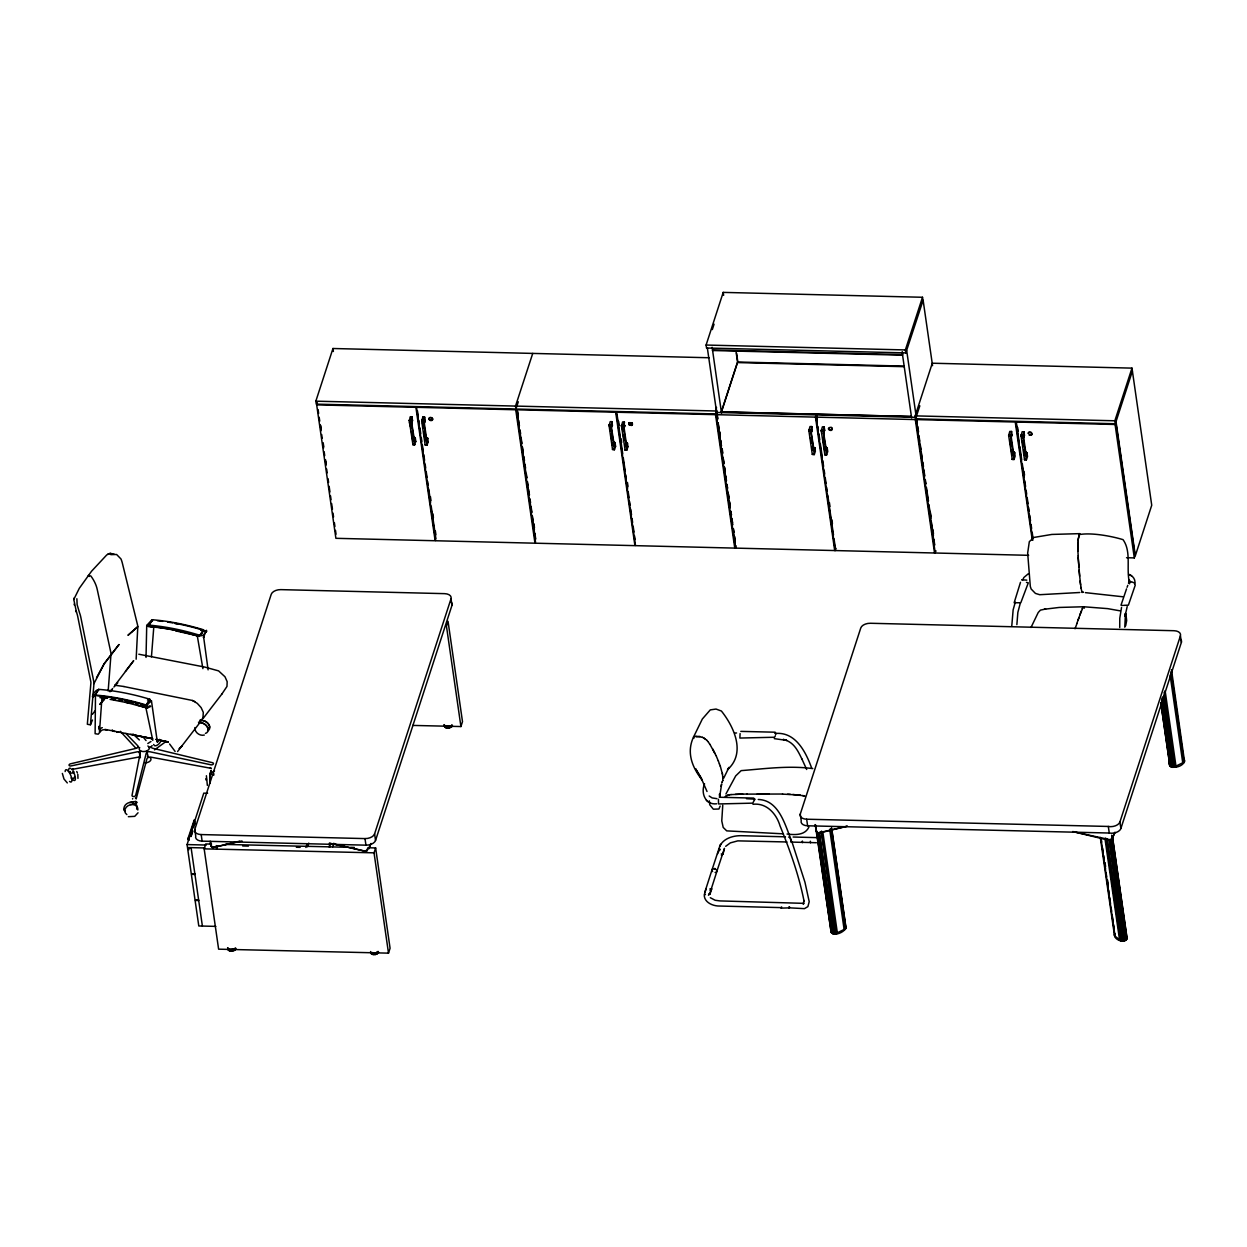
<?xml version="1.0" encoding="UTF-8"?>
<svg xmlns="http://www.w3.org/2000/svg" width="1247" height="1247" viewBox="0 0 1247 1247"><rect width="100%" height="100%" fill="white"/><g stroke="black" fill="none" stroke-linecap="round" stroke-linejoin="round"><path stroke-width="1.5" d="M195.031 823.675L195.14 822.771L193.503 827.774M412.928 444.696L409.312 420.816L410.45 416.716L412.243 416.763L412.087 420.847M413.521 438.009L415.313 438.056L415.797 441.438L414.659 444.852L411.12 420.847L412.243 416.763M425.897 438.32L427.705 438.367L428.189 441.734L427.113 445.039L425.133 444.945L421.704 421.112L422.842 417.028L424.635 417.075C425.18 418.275 425.804 424.572 422.858 423.372M613.29 442.919L615.067 442.841L615.582 446.332L614.506 449.637L612.511 449.466L609.097 425.71L610.235 421.626L612.028 421.673L611.856 425.757M625.09 449.902L621.489 426.022L622.612 421.938L624.42 421.969L624.108 426.069M625.682 443.231L627.475 443.262L627.974 446.644L626.836 450.058L623.282 426.053L624.42 421.969M813.075 447.829L814.868 447.876L815.367 451.243L814.291 454.547L812.296 454.376L808.867 430.62L810.004 426.536L811.813 426.568L812.296 430.059L811.22 430.62M824.875 454.812L821.259 430.916L822.397 426.833L824.189 426.879L824.688 430.371L823.597 430.932M825.467 448.125L827.229 448.063L827.743 451.539L826.605 454.968L823.051 430.963L824.189 426.879M1012.268 459.41L1008.652 435.515L1009.789 431.431L1011.582 431.478L1012.065 435.078L1010.725 435.406M1013.141 452.131L1014.575 452.536L1015.136 456.137L1013.998 459.566L1010.444 435.562L1011.582 431.478M1024.52 459.8L1021.044 435.827L1022.166 431.743L1023.974 431.789L1024.442 435.374L1023.117 435.717M106.821 730.15L104.997 729.791A3.071 1.793 -8.4 0 0 100.898 731.007L98.232 734.187L95.115 733.704L95.458 697.291M98.497 690.121C95.738 687.908 89.176 700.705 94.413 696.075M149.671 700.144L151.464 700.876L157.387 742.261L159.616 739.362M98.544 690.339L98.56 689.342A225.801 156.857 37.4 0 1 149.78 699.224L149.765 700.222M114.194 554.167L110.344 553.356L106.806 554.868L91.53 571.251L79.309 588.303L73.776 599.464L76.472 612.152A33.326 23.74 39.1 0 1 77.766 616.673L90.766 681.47A7.685 5.487 38.5 0 1 90.891 683.091L87.337 724.258L90.439 724.866L93.961 683.699A7.685 5.487 38.6 0 0 93.884 682.093L80.821 617.281A33.342 23.755 39.1 0 0 79.527 612.791L77.127 604.701L76.878 598.731M194.875 727.578C194.47 732.316 199.847 736.307 204.321 735.06M94.538 696.325L98.56 689.342M146.024 657.418L146.725 625.448L151.588 620.149M149.78 699.224L145.759 706.207A225.801 156.857 37.4 0 0 140.646 704.711M152.43 620.305L148.034 626.337L154.238 626.914A225.801 159.18 38.5 0 1 193.737 634.645L199.208 636.251L203.542 630.327A225.769 156.483 37.7 0 0 174.58 623.235M152.415 621.084L152.446 619.759A225.801 156.514 37.7 0 1 203.542 629.797L203.526 631.122M1011.785 625.9L1013.141 609.814L1015.307 602.161M152.446 619.759L147.972 626.415A225.801 156.514 37.7 0 1 199.084 636.438L203.542 629.797M424.635 417.075L423.497 421.159L426.988 445.132M612.028 421.673L610.89 425.757L614.381 449.731M811.813 426.568L810.675 430.667L814.291 454.547M1023.974 431.789L1022.836 435.873L1026.328 459.847M1016.866 624.669L1017.864 612.371L1020.124 603.844M136.141 659.211L137.794 626.711A7.685 5.159 36.6 0 0 137.606 625.168L122.377 563.239A33.342 22.493 36.1 0 0 120.959 558.937L116.579 554.479L110.78 554.65M1078.078 541.962L1078.063 551.361M199.224 635.456C206.114 638.23 209.278 621.068 203.51 637.622M206.394 775.728L207.361 785.423M1078.187 540.356L1078.032 550.145M99.479 732.083L101.911 698.211M206.519 630.888L206.332 631.886M202.918 718.21L203.308 712.38L201.126 707.61L197.291 703.386L192.49 700.487L123.999 686.567M108.162 691.025L110.999 654.239A7.685 5.331 37.6 0 0 110.874 652.664L97.219 589.395A33.139 22.992 37.6 0 0 90.844 575.989L88.272 575.475L89.316 576.488M151.448 656.795L153.817 626.68M153.895 626.898L152.493 627.085M719.831 795.742L721.623 784.114L721.047 786.327M1134.676 584.344C1136.033 579.917 1132.931 575.537 1128.613 574.353L1131.543 575.818M1078.156 539.296L1079.045 535.914M1078.016 540.341L1078.842 536.584M754.778 799.156L746.501 798.703M1129.579 583.845L1128.816 579.761L1130.561 582.131L1129.143 580.432M424.307 423.123L426.91 440.815L427.674 438.243M428.906 418.867C429.124 415.875 434.392 417.979 432.273 420.27C434.237 417.885 428.438 416.264 428.968 419.351M612.495 445.366L613.477 442.404M623.921 428.313L624.903 425.352M624.887 425.57L624.092 428.017M624.887 445.678L626.68 445.725L627.459 443.153M631.855 425.321L629.408 425.102L628.8 423.294M828.491 428.438L828.632 429.389L828.709 428.017M832.31 428.999L830.861 430.48L828.709 429.139M73.776 599.464L73.978 598.139M704.571 783.833C700.596 792.921 705.303 805.203 716.666 803.785M791.299 841.32L789.897 837.563M114.662 685.741L133.538 660.894M717.025 870.796L724.491 848.319M722.761 805.297L721.764 820.9L723.198 827.431L726.72 830.876L783.412 833.838M210.79 771.005L210.275 773.888A6.671 1.044 88.4 0 0 210.197 782.321M148.985 705.989C155.969 705.303 137.653 712.583 151.464 700.876M1125.667 625.823L1126.665 620.601L1125.932 614.116M188.094 838.218L188.796 840.073L188.094 838.218L194.096 820.323L194.766 821.711M235.979 948.375C235.34 951.866 227.141 952.381 228.076 948.188M370.749 952.069C370.827 955.857 377.514 955.155 378.745 952.272M452.458 725.318C451.835 728.809 443.636 729.324 444.571 725.13M831.188 931.54C833.183 937.323 844.78 932.164 845.996 927.643L831.609 827.805M1115.301 933.909C1111.654 939.1 1125.838 944.79 1127.07 938.04L1112.324 835.755L1111.716 839.247L1108.505 840.197L1072.685 831.562L1110.438 839.808M1169.686 760.265C1164.994 771.799 1186.256 767.217 1183.964 759.984M147.24 707.454L147.551 706.535M723.712 778.128L728.981 767.373L727.515 769.68C746.111 753.11 734.14 727.017 721.405 711.024L716.043 709.06L710.276 709.886L702.342 719.005L693.457 737.211C686.177 752.923 692.459 767.731 702.17 780.061L695.561 768.775L700.861 777.38L707.018 791.486M693.519 737.024L693.971 738.177M700.05 736.603L695.888 736.556L699.972 736.587M1121.552 607.367L1119.775 618.263L1119.728 627.537M722.839 780.373L722.169 782.025M721.966 782.773L722.2 781.931M1127.194 606.541L1125.028 616.252L1125.464 613.228L1124.794 627.225M789.632 907.052L788.899 908.268L789.039 906.772M1078.873 535.914L1079.481 534.527M694.065 736.541L695.951 736.291M705.443 894.645L704.586 893.694L706.161 888.799M721.405 855.395L723.073 854.008L724.211 849.098M704.664 892.681L712.084 869.627M709.605 894.115L716.963 871.17L716.557 871.902M367.896 847.757L375.628 847.944L390.077 948.234L388.503 953.144L218.615 949.17L204.165 848.864L205.739 843.97L211.538 844.094M329.052 846.853L330.237 843.159M332.653 846.931L333.837 843.237M388.503 953.144L374.038 852.839L375.628 847.944M460.922 726.549L462.497 721.639L448.047 621.349L446.473 626.243L460.922 726.549L412.663 725.411M775.868 734.28L775.587 732.768M716.9 410.31L715.716 413.942L316.27 404.137L315.834 401.175L332.965 348.505L709.153 357.749M316.676 404.87L415.906 407.317L435.141 540.746L335.895 538.314L316.676 404.87L317.393 402.672M194.049 822.069L188.359 839.917M204.742 847.96L187.486 847.539L187.066 844.578L203.775 793.139L207.61 793.232M192.428 831.126L191.009 836.036M191.072 836.519L192.864 831.001M194.781 829.473L271.223 594.336A8.199 4.817 -8.2 0 1 280.809 589.628L444.618 593.65A8.199 4.817 -8.2 0 1 451.024 598.747L451.975 605.325L375.534 840.462A8.199 4.817 -8.2 0 1 365.948 845.17L202.123 841.148A8.199 4.817 -8.2 0 1 195.732 836.051L194.781 829.473A8.199 4.817 -8.2 0 0 201.188 834.57L364.997 838.592A8.199 4.817 -8.2 0 0 374.583 833.884L451.024 598.747M410.918 427.924C407.192 415.812 411.681 428.08 412.336 420.785M411.541 423.232L412.726 420.145M411.432 431.509L412.726 440.472L414.035 437.323M413.24 439.77L414.316 437.292M414.378 440.175L414.596 437.338M414.175 439.973L415.08 437.619M424.214 423.325L425.118 420.442M428.921 419.101L430.418 420.598L432.148 420.177M429.077 419.584L431.836 420.535M426.692 437.603L425.897 440.051L426.879 440.69M426.318 440.144L426.973 437.65M426.568 440.285L427.362 437.837M426.755 440.472L427.55 438.024M305.92 847.492L307.121 843.829M307.541 846.775L308.742 843.112M532.734 353.415L515.525 406.07L516.04 409.032M516.539 407.208L518.3 401.768M612.511 425.04L611.529 428.002L614.303 445.413L615.098 442.966M613.82 442.233L612.511 445.148M613.29 444.649L614.225 442.217M613.571 444.696L614.366 442.249M613.711 444.743L614.506 442.295M614.755 442.436L614.303 445.413M614.225 445.179L615.02 442.732M628.722 423.528L628.691 424.011M629.174 422.686L631.824 422.749L628.924 423.107M629.408 425.102L631.621 425.445M625.277 445.023L626.072 442.576M632.213 424.993L632.026 422.936M625.402 444.992L626.197 442.529M625.682 444.961L626.477 442.514M632.058 425.18L632.525 423.855M626.103 445.039L626.758 442.545M626.353 445.195L627.147 442.732M626.54 445.382L627.335 442.934M932.553 365.667L923.123 300.246L905.805 352.901L706.519 348.007L706.098 345.045L723.213 292.39L922.499 297.269L922.92 300.231M712.318 329.582L714.063 324.173M715.716 413.942L716.479 407.348M715.529 414.659L616.283 412.227L635.518 545.656L734.764 548.103L715.529 414.659L716.246 412.461L717.352 420.083M834.04 538.813L835.412 548.353L834.695 550.551L735.449 548.119L716.23 414.674L716.947 412.476L816.193 414.908L817.284 422.546M734.764 548.103L735.481 545.89M735.449 548.119L736.166 545.905M834.695 550.551L815.476 417.122L816.193 414.908M935.25 550.8L934.533 552.998L835.303 550.566L816.068 417.137L816.785 414.924L916.031 417.371M810.971 433.083L812 430.542M811.205 432.99L812.296 429.95M814.868 447.876L814.073 450.323L814.727 447.533M823.488 433.348L824.283 430.901M823.597 433.286L824.672 430.246M829.551 427.472L831.344 427.487L832.217 428.999M828.787 429.623L831.141 430.433M831.998 428.048L831.079 427.362M825.857 447.486L824.672 450.572L824.142 446.987M825.187 449.886L825.982 447.439M825.452 449.855L826.402 447.424M831.827 430.075L832.248 428.516M825.873 449.949L826.543 447.455M827.182 447.938L826.465 450.619L826.917 447.642M835.303 550.566L836.02 548.368M754.451 800.169L754.778 799.187M775.4 735.714L774.543 737.242L739.876 738.053L740.095 733.579M905.805 352.901L905.369 349.939L922.499 297.269M1131.98 368.13L1114.849 420.785L1115.286 423.746L915.594 418.836L915.173 415.875L932.288 363.22L1131.98 368.13L1151.729 505.253L1135.331 555.71L1116.003 421.533M934.533 552.998L915.314 419.569L919.834 405.821M800.262 814.12L860.773 627.974A8.199 4.817 -8.2 0 1 870.359 623.266L1174.019 630.717A8.199 4.817 -8.2 0 1 1180.426 635.814L1181.377 642.392L1120.866 828.538A8.199 4.817 -8.2 0 1 1109.269 833.027L807.604 825.795A8.199 4.817 -8.2 0 1 801.213 820.697L800.262 814.12A8.199 4.817 -8.2 0 0 806.669 819.217L1108.318 826.449A8.199 4.817 -8.2 0 0 1119.915 821.96L1180.426 635.814M802.538 842.629L802.367 841.039M810.519 842.785L810.347 841.226M1028.635 555.32L935.234 553.013L935.951 550.815M1011.676 435.499L1010.756 437.993L1011.27 437.292L1013.858 455.217L1014.653 452.77M1011.083 437.822L1012.065 434.844M1013.936 452.053L1013.265 454.547L1014.06 452.1M1014.31 452.24L1013.827 455.108M1013.78 454.999L1014.512 452.427M1024.068 435.795L1023.148 438.289L1023.662 437.603L1026.25 455.529L1027.045 453.082L1025.642 452.38M1023.475 438.118L1024.457 435.156M1028.931 432.335C1026.359 435.109 1031.238 429.685 1031.939 433.66M1031.846 434.564C1028.978 436.076 1027.185 433.894 1031.487 434.891M1029.165 432.226L1031.051 432.647M1031.3 432.803L1031.893 434.595M1025.517 454.812L1026.312 452.349M1025.658 454.859L1026.452 452.412M1026.702 452.552L1026.25 455.529M1026.172 455.295L1026.889 452.739M1126.54 557.721L1134.318 557.908L1115.083 424.479L1132.401 371.076M1134.318 557.908L1135.035 555.71L1116.081 424.167M712.053 869.72L719.613 846.697C722.948 838.545 732.955 835.568 741.061 835.693L785.423 836.815M717.508 853.868L719.909 848.989M708.436 895.252L710.104 893.834L711.725 888.94L709.902 888.893M781.635 906.912L780.981 908.143L788.681 907.878M1075.008 628.753L1077.003 623.469M1076.831 623.469L1079.076 617.53M1126.54 588.865L1121.006 605.2L1122.659 605.45M1078.032 620.008L1081.508 610.827M632.338 424.791L632.213 423.154M812.389 449.84L811.766 446.691M1028.276 433.333L1028.728 432.491M1079.793 615.067L1082.708 607.944M1127.085 587.29L1127.818 585.311M138.043 812.779L134.738 816.349L128.347 816.691M153.63 744.475C154.706 748.34 160.972 743.056 160.723 740.671M754.248 800.371L752.72 803.146L718.521 803.956L718.443 799.311M370.795 843.673L368.582 849.02L371.045 843.455M720.143 806.061L718.927 809.007L713.346 809.194L709.699 804.689L709.372 800.855M1114.771 832.497L1112.542 837.844L1115.021 832.295M725.941 793.949L735.714 775.883L741.17 770.63C764.894 768.744 789.117 765.393 812.795 768.604M93.961 683.621L104.14 663.825L118.933 644.59L104.14 663.825L96.533 677.729M719.613 846.697L720.75 844.235L719.768 846.37M1082.24 608.583L1083.316 606.93M1030.988 627.522L1038.221 612.511L1040.434 610.126L1045.625 609.035M152.789 740.375L145.665 706.69M1129.439 582.552C1126.041 568.741 1131.621 551.548 1123.017 539.639C1110.111 535.711 1090.174 532.438 1079.279 534.62M1083.129 591.966L1082.147 592.496L1081.648 591.265M77.969 778.377L77.828 774.356M1020.498 582.302L1014.138 602.784L1020.81 602.737L1028.292 582.863L1026.468 582.38M1022.431 580.323L1023.896 577.47L1028.354 573.729M202.949 718.194L199.941 721.265L201.344 720.719M808.913 827.088C804.938 835.506 794.853 834.991 787.044 834.025M1082.848 607.32L1084.126 607.242M221.888 694.018L226.97 686.442L227.172 681.688L224.99 676.778L218.599 670.886L204.726 667.067L138.807 654.223M711.725 888.94L710.042 890.327M149.671 699.879L145.774 705.412A225.769 156.826 37.4 0 0 94.554 695.545L98.497 689.965M146.538 705.101L147.317 703.994M146.756 704.789L147.769 703.386M1128.426 583.082L1131.73 581.819L1134.708 583.16M199.411 723.244L177.557 751.551M95.053 710.884L92.387 714.344M100.056 704.399L104.202 698.943L100.134 704.259M100.103 704.337L104.296 698.834M222.013 693.862L203.261 718.256M109.907 691.726L112.027 689.762M125.433 671.369L133.616 660.723M724.866 797.176L727.297 795.212M202.404 632.447L200.19 635.113L202.653 632.135M817.221 832.622L819.435 833.027L847.243 826.153M411.744 423.107L414.518 440.503M811.314 432.912L814.073 450.323M823.69 433.223L826.465 450.619M114.755 685.227L124.03 686.52M725.676 846.323L730.352 842.878L737.788 840.868L786.982 841.974M363.984 851.28L365.371 851.187L330.782 843.44M367.694 848.521L365.683 851.327L367.46 850.501M366.743 850.984L365.558 851.062M1107.944 840.104L1111.42 839.325M1109.331 840.01L1123.5 941.064M1110.952 839.605L1111.856 838.982M140.724 751.021L139.305 752.066A2.79 1.699 -10.6 0 0 136.734 751.925L71.141 765.907A1.839 1.091 -10.5 0 1 69.068 765.253A1.839 1.091 -10.5 0 1 70.518 763.819L135.705 748.449A2.79 1.606 -10.5 0 0 137.887 747.296L139.695 747.608A5.128 3.008 -8.2 0 0 143.951 751.567A5.128 3.008 -8.2 0 0 149.094 747.093M1082.957 592.294L1082.053 591.779M154.519 749.868L165.524 741.856M816.536 830.798L817.705 833.027L820.339 832.232M147.801 743.524L150.981 741.497M725.848 796.116L729.854 794.666M444.228 724.99C445.943 728.638 451.679 723.712 451.585 726.798M227.967 948.375C229.931 951.508 235.184 946.769 235.106 949.855M371.357 953.83C370.265 950.869 375.534 954.469 377.264 952.038M782.539 794.121L800.34 795.072M118.184 732.098L116.844 732.363M1021.652 579.746L1026.811 580.151M107.866 554.073L110.344 553.356M1123.563 605.372L1128.395 605.138L1135.284 585.046M213.455 847.383L212.442 847.539L242.012 840.977M735.34 794.355L747.078 794.027M210.104 841.289L210.914 846.074L213.284 847.617L239.611 841.195M728.17 795.025L731.178 794.51M818.453 832.856L847.149 826.262M129.766 802.554L134.458 801.525M130.499 804.611L135.19 803.598A1.839 1.076 -8.2 0 0 135.299 801.462M1044.316 609.253L1059.233 607.445L1082.755 606.79M365.122 851.389L365.932 851.124M202.902 668.626L197.291 635.845M731.147 794.604L742.807 794.09M734.654 733.065L736.556 732.971M147.645 708.171L125.386 702.248M747.047 794.121L782.602 794.027M1079.808 592.496L1039.717 594.71L1035.431 593.416L1031.129 588.989L1030.303 586.371L1027.668 553.091L1029.321 541.681L1033.857 537.441L1051.86 534.433L1079.98 533.638M791.222 840.914L790.692 838.654C784.628 823.425 778.409 800.153 758.27 799.467M757.21 794.043L769.196 794.012M225.052 844.422L346.666 847.259M350.532 847.352L354.382 847.446M204.165 848.864L374.038 852.839M706.098 345.045L905.369 349.939M712.536 349.939L902.625 354.616L902.236 351.981M712.489 350.516L902.579 355.177M904.356 366.104L737.538 362.004L721.327 411.853L911.417 416.514L721.467 411.931L737.507 362.581L904.324 366.68M315.834 401.175L715.295 410.98M915.173 415.875L1114.849 420.785M716.23 414.674L815.476 417.122M816.068 417.137L915.314 419.569M1115.083 424.479L1015.853 422.032L1032.875 540.216M409.375 420.036L411.167 420.068M421.767 420.333L423.559 420.379L421.72 420.551M609.16 424.931L610.952 424.978M621.536 425.243L623.344 425.289L621.489 425.461M808.929 429.841L810.737 429.888M821.321 430.137L823.114 430.184M1008.714 434.735L1010.506 434.782M1021.09 435.047L1022.899 435.094M409.328 420.255L411.136 420.208M609.113 425.149L610.921 425.118M808.882 430.059L810.69 430.012M821.274 430.355L823.082 430.324M1008.667 434.969L1010.475 434.922M1021.044 435.265L1022.867 435.234M409.312 420.426L411.105 420.473M421.704 420.738L423.497 420.785M609.097 425.336L610.89 425.383M621.474 425.648L623.282 425.679M808.867 430.246L810.659 430.293M821.259 430.542L823.051 430.589M1008.652 435.141L1010.444 435.187M1021.028 435.452L1022.836 435.499M409.312 420.629L411.105 420.769M421.689 420.925L423.497 421.065M609.082 425.523L610.89 425.663M621.474 425.835L623.266 425.975M808.867 430.433L810.659 430.574M821.259 430.745L823.051 430.87M1008.636 435.343L1010.444 435.468M1021.028 435.639L1022.836 435.78M409.328 420.894L411.12 420.94M421.72 421.19L423.512 421.237M609.113 425.788L610.905 425.835M621.489 426.1L623.282 426.147M808.882 430.698L810.675 430.745M821.274 430.994L823.067 431.041M1008.667 435.608L1010.46 435.639M1021.044 435.904L1022.852 435.951M414.004 441.391L415.797 441.438M426.396 441.687L428.189 441.734M613.789 446.286L615.582 446.332M626.165 446.597L627.974 446.644M414.534 444.618L412.741 444.571L414.721 444.743M425.118 444.867L426.926 444.914M612.511 449.466L614.319 449.512M624.903 449.777L626.695 449.824M812.296 454.376L814.088 454.422M826.48 454.719L824.688 454.672L826.667 454.843M1012.081 459.286L1013.873 459.317M1026.265 459.629L1024.457 459.582L1026.452 459.753L1027.528 456.449L1027.045 453.082M624.934 449.918L626.898 449.949M1012.096 459.41L1014.06 459.442M740.796 731.381L775.198 732.207M719.379 797.254L753.78 798.096M793.123 837.018L816.271 837.61M801.946 842.317L809.942 842.52M721.249 853.961L723.073 854.008M187.066 844.578L206.238 845.045M242.666 845.949L248.418 846.089M296.35 847.259L300.168 847.352M191.181 848.287L187.58 848.194L191.259 873.679L194.844 873.773M194.937 874.428L191.352 874.334L195.015 899.82L198.616 899.913M708.732 893.803L710.104 893.834M198.709 900.568L195.109 900.49L198.787 925.975L215.84 926.381M790.816 842.068L802.32 842.364M810.301 842.567L816.364 842.723M781.09 907.613L719.722 906.039C712.972 906.242 703.589 902.298 704.306 894.286M789.086 907.816L804.455 908.642L807.885 906.616L809.209 901.69L804.954 882.237L791.798 841.382M1083.581 606.837L1084.422 608.131M787.558 794.23L790.302 794.339M774.262 738.645L786.826 740.406L783.225 739.409C793.669 741.887 797.55 750.055 801.883 759.002M1085.326 592.637L1122.69 596.752M774.839 733.517C795.399 731.241 805.78 751.832 811.657 768.058M752.97 804.284C766.593 802.647 776.445 813.777 780.014 825.826C789.99 850.329 799.015 875.488 804.128 901.503L803.972 900.505L803.208 904.169L804.05 903.358L719.909 900.911L715.17 900.272L710.307 897.715M1084.687 606.837L1107.663 608.63L1120.165 610.859M792.905 794.464L804.783 795.913L802.569 795.555M716.978 798.672L712.131 797.924L709.2 796.007M788.603 837.064L789.741 837.407M146.725 625.448L148.05 625.542M151.744 626.664L154.238 626.914M151.105 626.805L152.305 627.023M714.391 868.458L716.885 870.141M199.972 720.065L202.887 720.563A6.671 4.707 35.4 0 1 209.683 726.97L208.171 729.09A6.671 4.707 35.4 0 0 201.375 722.699L198.46 722.184M174.845 623.438L178.555 624.17M110.048 699.364L128.628 702.965M99.324 728.264L99.417 729.822M104.966 729.37L152.196 738.645M155.859 739.377L161.377 740.469M213.393 847.851L212.052 847.383M130.717 734.374L152.758 738.754L133.834 735.044M156.171 739.424L167.909 741.778M156.499 739.549L168.142 742.152L162.157 740.671M700.144 736.634L702.466 737.398M161.627 740.515L168.158 742.152L162.25 740.656M175.609 630.842L197.946 635.908M332.887 843.673L364.233 851.062M156.732 741.186L157.527 741.856M147.473 700.019L148.564 700.331M136.5 704.945L147.271 707.922M188.531 840.026L188.328 838.561M715.326 868.567L712.193 869.377A2.634 2.058 18 0 0 711.99 870.453L712.567 871.591M815.008 824.61L816.364 830.58M816.084 831.313L817.424 832.622L815.819 830.346M816.302 831.733L831.25 932.662M211.133 846.495L212.255 847.383L211.803 846.167M702.497 737.289L704.804 738.785M192.474 700.533L194.781 701.578M197.681 636.251L196.667 635.767M1121.022 941.002L1106.292 838.717L1108.287 840.026M622.892 428.422L622.3 427.752L622.814 431.337M175.126 751.442L169.576 743.976M67.307 782.929L63.987 779.016L62.35 773.436M211.709 847.149L212.598 847.601M816.879 832.388L817.767 832.84M146.024 740.562L143.093 736.93M610.375 428.048L610.438 431.026M844.952 926.396L845.996 927.643M703.542 737.756L706.581 740.095M706.316 800.247L708.015 801.696M631.824 422.749L632.276 423.621M132.977 734L139.352 739.97M67.93 770.443L70.3 772.704M125.885 733.454L137.762 745.768A2.79 1.574 -10.7 0 1 137.871 747.296M147.427 756.415L148.377 757.412L146.647 750.975M120.304 731.303L135.939 748.294M706.613 740.001L707.813 741.497M719.129 848.973L719.971 849.94M709.933 744.334L716.012 755.588M708.062 741.622L709.902 744.443M712.738 748.995L714.827 753.172M716.713 869.658L716.978 870.515M801.79 758.768L806.684 769.493M716.043 755.495L718.288 760.919M76.753 771.519L77.361 772.937M719.425 763.85L720.267 766.219M76.488 612.183L75.942 610.687M718.319 760.81L719.394 763.959M124.045 809.287L124.794 811.361M720.298 766.126L722.496 774.293M1081.804 591.281L1081.024 588.194M188.905 849.768L188.765 848.521M74.134 604.125L74.306 604.951M722.34 773.296L722.746 776.85M1080.868 587.384L1081.196 588.21M145.135 706.316L145.182 706.659A221.701 151.339 36.7 0 0 140.49 705.303M1081.04 587.384L1080.011 581.086M99.027 726.315L99.573 729.994L100.539 728.731A3.071 1.793 -8.4 0 1 102.301 727.656M1171.463 669.639L1184.572 761.746M1171.027 671.572L1184.136 762.494M1170.886 673.396L1183.777 762.837M1170.107 675.032L1182.842 763.445M1165.103 690.651L1176.061 766.765M1164.121 692.303L1174.908 767.186M1163.997 695.966L1174.284 767.326M1162.828 696.746L1173.006 767.419M1161.845 698.133L1171.806 767.264M1161.581 699.785L1171.276 767.108M1162.188 708.187L1162.75 712.053M1163.295 715.903L1164.137 721.686M1164.698 725.551L1165.244 729.401M1165.805 733.267L1166.631 739.05M1167.192 742.9L1167.753 746.766M1168.299 750.616L1169.14 756.399M1161.253 703.059L1170.419 766.624M1161.269 705.662L1169.811 764.863M1160.739 702.513L1169.889 765.985M1119.915 821.96L1120.866 828.538M1112.402 836.815L1127.007 938.804M1111.732 835.178L1116.159 865.932M1116.72 869.783L1118.653 883.235M1119.214 887.069L1121.147 900.521M1121.692 904.371L1123.641 917.823M1124.186 921.673L1126.135 935.125M1112.043 838.701L1126.571 939.552M1111.716 839.247L1126.212 939.911M1110.796 840.01L1125.277 940.503M1108.318 826.449L1109.269 833.027M1109.612 840.275L1124.124 940.939M1107.601 839.699L1122.222 941.158M1105.684 838.078L1120.492 940.846M1104.951 838.514L1119.635 940.363M1105.045 862.737L1105.59 866.587M1107.539 880.039L1108.084 883.889M1101.101 838.249L1101.662 842.084M1102.488 847.851L1103.049 851.685M1103.595 855.52L1104.156 859.37M1104.702 863.205L1105.528 868.972M1106.089 872.806L1106.635 876.641M1107.196 880.491L1108.022 886.243M1108.583 890.093L1109.129 893.928M1109.69 897.762L1110.516 903.529M1111.061 907.364L1111.623 911.214M1112.168 915.049L1113.01 920.816M1113.555 924.651L1114.117 928.485M1100.852 837.828L1115.114 936.762M1100.275 837.407L1114.569 936.123M1022.384 441.142L1023.148 446.52M1023.662 450.105L1024.442 455.482M1017.661 427.456L1018.207 431.275M1023.974 471.304L1024.535 475.107M1016.243 421.72L1019.267 442.685M1019.812 446.504L1021.729 459.847M1022.275 463.666L1024.208 477.009M1024.753 480.812L1025.58 486.533M1026.125 490.352L1026.671 494.155M1027.232 497.974L1028.058 503.694M1028.604 507.498L1029.149 511.317M1029.695 515.12L1030.521 520.841M1031.066 524.66L1031.628 528.479M1032.173 532.282L1032.999 538.003M1032.282 540.2L1015.245 422.016L916.015 419.584L935.234 553.013M1009.992 440.846L1010.771 446.223M1011.286 449.793L1012.065 455.171M930.465 512.688L931.01 516.507M932.927 529.85L933.473 533.654M906.709 350.703L915.859 414.191M916.42 418.041L917.246 423.809M917.698 426.225L918.525 431.976M918.914 435.359L919.756 441.126M920.302 444.976L921.019 449.216M921.408 452.677L922.25 458.444M922.796 462.294L923.497 466.472M923.902 469.994L924.744 475.762M925.29 479.612L925.991 483.727M926.396 487.312L928.469 500.967M928.906 504.63L930.963 518.222M931.4 521.947L933.442 535.477M933.894 539.265L934.72 545.033M916.296 419.273L918.228 432.615M918.774 436.419L924.541 476.463M925.087 480.266L925.633 484.085M926.194 487.889L928.111 501.232M928.656 505.051L934.424 545.079M902.142 352.122L911.619 417.916M822.864 438.024L823.628 443.402M816.785 414.924L817.331 418.743M829.426 502.619L829.972 506.422M831.889 519.765L832.435 523.584M817.829 426.349L818.391 430.168M818.936 433.972L819.762 439.692M820.308 443.511L822.225 456.854M822.771 460.657L823.597 466.378M824.158 470.197L824.703 474M825.249 477.819L826.075 483.54M826.621 487.343L827.166 491.162M827.727 494.981L833.495 535.01M810.472 437.728L811.251 443.106M831.64 829.099L845.949 928.407M831.188 828.413L833.136 841.896M833.682 845.747L835.63 859.23M836.176 863.08L838.124 876.563M838.685 880.429L840.618 893.912M841.179 897.762L843.128 911.245M843.673 915.095L844.235 918.945M844.78 922.796L845.341 926.646M831.063 828.881L845.513 929.171M830.767 829.66L845.154 929.514M829.691 829.271L844.219 930.122M822.755 831.578L837.438 933.442M836.285 933.863L821.477 831.094L835.661 934.003M819.762 832.637L834.383 934.097M818.656 833.09L833.183 933.941M818.157 833.121L832.653 933.785M817.97 836.082L818.515 839.87M819.341 845.544L819.887 849.332M820.432 853.119L821.243 858.809M821.804 862.597L822.35 866.384M822.895 870.172L823.706 875.862M824.251 879.649L824.797 883.437M825.623 889.111L826.169 892.899M826.714 896.687L827.26 900.474M828.07 906.164L828.616 909.951M829.161 913.739L829.988 919.429M830.533 923.216L831.079 927.004M817.315 832.809L831.796 933.302M816.598 831.453L831.126 932.304M806.669 819.217L807.604 825.795M736.556 353.182L737.663 360.882M736.073 351.872L737.46 361.49M723.213 292.39L723.634 295.336M712.146 347.305L721.53 413.256M716.947 412.476L717.773 418.197M719.69 431.54L720.236 435.359M722.169 448.702L722.714 452.505M707.314 347.726L717.571 418.914M718.132 422.764L718.958 428.532M719.519 432.382L720.065 436.232M720.626 440.082L721.452 445.849M722.013 449.699L722.559 453.549M723.12 457.4L723.946 463.167M724.507 467.017L725.068 470.867M725.894 476.635L726.44 480.485M727.001 484.335L727.562 488.185M728.388 493.952L728.949 497.802M730.056 505.503L729.495 501.653L730.243 507.56M730.882 511.27L731.443 515.12L730.804 511.395M731.989 518.97L732.55 522.82M733.376 528.588L733.937 532.438M734.483 536.288L735.044 540.138M716.433 411.728L717.539 419.397M718.101 423.232L718.927 428.984M719.472 432.818L720.033 436.653M720.579 440.487L721.405 446.239M721.966 450.058L722.512 453.892M723.073 457.727L723.899 463.479M724.445 467.313L725.006 471.148M725.551 474.982L726.378 480.734M726.939 484.569L727.484 488.403M728.045 492.238L728.872 497.989M731.911 519.064L732.737 524.816M733.283 528.65L733.844 532.485M734.389 536.319L735.216 542.071M717.898 423.902L723.665 463.931M724.211 467.734L726.128 481.077M726.689 484.896L729.978 507.763M730.524 511.582L732.457 524.925M733.002 528.744L735.2 543.988M624.108 427.908L626.68 445.725M623.344 434.922L624.108 440.3M618.652 421.455L619.198 425.274M621.131 438.617L621.676 442.436M627.444 482.464L627.989 486.268M616.953 413.817L620.258 436.699M620.803 440.503L622.721 453.846M623.266 457.665L625.199 471.007M625.745 474.826L626.29 478.63M626.851 482.449L627.662 488.169M628.223 491.973L629.049 497.693M629.595 501.512L630.14 505.316M630.686 509.135L631.512 514.855M632.058 518.658L632.619 522.477M633.164 526.281L633.99 532.001M634.536 535.82L635.082 539.624M610.952 434.611L611.731 439.988M517.723 411.385L518.269 415.204M533.919 523.849L534.464 527.668M517.489 412.57L518.144 416.42M518.596 420.239L519.422 425.991M519.968 429.825L520.623 433.66M521.075 437.494L521.916 443.246M522.462 447.081L523.117 450.915M523.849 456.667L524.488 460.502M524.94 464.336L525.595 468.171M526.328 473.907L526.982 477.741M527.434 481.576L528.089 485.41M528.541 489.245L529.461 494.997M529.913 498.831L530.567 502.666M531.019 506.5L531.955 512.252M532.407 516.087L533.061 519.921M533.513 523.74L534.433 529.507M534.885 533.326L535.711 539.078M517.022 411.37L519.22 426.614M519.765 430.433L521.682 443.776M522.228 447.579L526.624 478.084M527.185 481.903L529.102 495.246M529.648 499.049L531.581 512.392M532.126 516.211L535.415 539.078M422.842 417.028L423.325 420.395M422.53 422.842L423.294 428.22M423.824 431.805L424.588 437.183M430.418 496.618L430.963 500.437M432.88 513.78L433.426 517.583M435.359 530.926L435.904 534.745M417.449 410.824L418.275 416.545M418.821 420.348L419.382 424.167M419.927 427.986L420.753 433.691M421.299 437.51L421.845 441.329M422.39 445.132L423.216 450.853M423.777 454.672L424.588 460.392M425.149 464.196L425.695 468.015M426.24 471.818L427.066 477.539M427.612 481.358L428.157 485.161M428.719 488.98L430.636 502.323M431.181 506.142L435.858 538.533M410.45 416.716L410.933 420.099M451.71 724.803L451.944 726.455M450.416 725.754L450.65 727.406M449.263 726.19L449.497 727.827M448.639 726.315L448.873 727.967M447.361 726.409L447.595 728.045M446.161 726.253L446.395 727.905M445.631 726.097L445.865 727.734M444.774 725.614L445.008 727.266M444.103 724.616L444.478 726.627M332.965 348.505L333.385 351.467M320.682 425.539L321.227 429.358M323.16 442.701L323.706 446.52M325.623 459.862L326.184 463.666M318.094 409.593L318.64 413.427M319.185 417.262L319.746 421.096M320.292 424.931L321.118 430.683M321.679 434.517L322.225 438.336M323.051 444.088L323.612 447.922M324.158 451.757L324.719 455.591M325.545 461.343L326.091 465.178M326.652 469.012L327.197 472.847M328.023 478.599L328.585 482.433M329.13 486.268L329.956 492.004M330.517 495.838L331.063 499.673M331.624 503.507L332.45 509.259M332.996 513.094L333.557 516.928M334.383 522.68L334.929 526.515M335.49 530.349L336.035 534.184M374.583 833.884L375.534 840.462M364.997 838.592L365.948 845.17M378.059 951.367L378.293 953.02M377.701 951.726L377.935 953.363M376.765 952.318L376.999 953.971M375.612 952.755L375.846 954.391M374.988 952.879L375.222 954.532M373.71 952.973L373.944 954.61M372.51 952.817L372.744 954.469M371.98 952.661L372.214 954.298M370.577 951.555L370.827 953.191M329.411 843.019L329.972 846.838M235.215 947.86L235.449 949.513M233.922 948.811L234.171 950.463M232.768 949.248L233.002 950.884M232.145 949.372L232.378 951.025M216.807 845.731L217.227 848.63M216.448 845.575L216.947 849.113M216.245 845.996L216.729 849.332M230.866 949.466L231.1 951.102M229.666 949.31L229.916 950.962M229.136 949.154L229.37 950.791M228.279 948.671L228.513 950.323M227.624 947.673L227.983 949.684M210.649 841.507L211.195 845.341M201.188 834.57L202.123 841.148M194.361 820.245L194.485 821.742M194.096 820.323L194.314 821.804M191.087 847.633L202.388 926.053M140.085 757.475L139.305 752.066A2.79 1.699 -9.8 0 1 140.1 753.562L132.026 795.399A1.839 1.138 -8.7 0 0 133.585 796.521A1.839 1.138 -8.7 0 0 135.658 795.383L146.148 753.515A2.79 1.715 -7 0 1 147.598 752.003A2.79 1.699 -6.8 0 1 150.264 751.832L210.821 764.785A1.839 1.107 -6.1 0 0 213.253 764.115A1.839 1.107 -6.1 0 0 212.442 762.681L152.976 748.309A2.79 1.621 -5.2 0 1 151.464 747.499L151.308 747.187A2.79 1.606 -5.8 0 1 152.196 745.659M815.554 824.844L816.099 828.663M203.635 637.061L208.093 669.857M1080.635 584.89L1079.014 570.16M99.074 726.705L99.277 728.232M1079.699 576.192L1078.156 557.549M1078.936 566.995L1078.078 555.975M719.722 797.394L719.55 793.918L719.69 797.192M1077.891 551.564L1078.234 555.975M722.777 777.645L722.808 780.466M722.777 776.756L722.746 777.754M715.949 872.214A2.291 1.793 18 0 1 715.092 872.448M110.219 691.43A226.377 132.743 -8.2 0 1 112.635 688.515M113.882 687.066A226.377 132.743 -8.2 0 1 117.779 682.748M90.563 724.647A226.377 132.743 -8.2 0 1 92.449 720.033M103.563 700.315A226.377 132.743 -8.2 0 1 105.683 697.338M114.911 731.412A6.671 3.959 -65.9 0 1 112.261 729.9M200.673 720.454A6.671 4.707 35.4 0 1 208.732 724.273A6.671 4.707 35.4 0 1 207.579 730.882M198.694 722.901A6.671 4.707 35.4 0 1 207.127 726.736A6.671 4.707 35.4 0 1 205.428 733.407M147.832 746.018A5.128 3.008 -8.2 0 1 148.362 746.314M104.608 697.354A225.801 156.857 37.4 0 1 107.148 697.681M111.575 698.336A225.801 156.857 37.4 0 1 115.02 698.897M119.93 699.801A225.801 156.857 37.4 0 1 122.502 700.3M125.09 700.845A225.801 156.857 37.4 0 1 127.662 701.406M130.249 702.014A225.801 156.857 37.4 0 1 133.803 702.887M135.424 703.292A225.801 156.857 37.4 0 1 138.012 703.978M99.916 697.681A221.701 151.339 36.7 0 1 106.104 698.367M112.355 699.24A221.701 151.339 36.7 0 1 115.488 699.754M118.636 700.3A221.701 151.339 36.7 0 1 121.785 700.892M126.446 701.858A221.701 151.339 36.7 0 1 131.122 702.903M103.828 697.743A221.031 150.887 36.7 0 1 107.523 698.211M94.569 695A225.801 156.857 37.4 0 1 145.79 704.882M74.461 776.959A1.839 1.076 -8.2 0 1 71.063 778.034M65.156 771.566A6.671 2.26 66.6 0 1 68.211 771.005A6.671 2.26 66.6 0 1 71.827 779.157A6.671 2.26 66.6 0 1 69.52 781.417M71.827 778.502A6.671 2.26 66.6 0 0 75.397 779.219A6.671 2.26 66.6 0 0 72.825 770.927A1.839 1.076 -8.2 0 1 73.386 772.501A1.839 1.076 -8.2 0 1 70.83 773A1.839 1.076 -8.2 0 1 70.393 771.519M68.71 769.773A6.671 2.26 66.6 0 1 70.783 768.573M136.391 804.736A6.671 5.362 -19.8 0 1 136.64 808.898M125.105 811.501A6.671 5.362 -19.8 0 1 125.324 805.048A6.671 5.362 -19.8 0 1 132.681 802.367M137.84 809.132A6.671 5.362 -19.8 0 1 137.794 809.989M126.851 814.587A6.671 5.362 -19.8 0 1 128.16 805.64A6.671 5.362 -19.8 0 1 137.731 808.29M136.593 806.903A1.839 1.076 -8.2 0 1 136.734 808.648M135.424 801.478A1.839 1.076 -8.2 0 1 136.437 803.006A1.839 1.076 -8.2 0 1 133.538 803.427A1.839 1.076 -8.2 0 1 134.021 801.681M135.377 797.94A1.839 1.076 -8.2 0 1 136.172 798.953L146.912 758.862A2.79 1.637 -8.2 0 1 151.043 757.178L211.335 768.37A1.839 1.076 -8.2 0 1 210.291 767.591M132.541 798.984A1.839 1.076 -8.2 0 1 132.759 798.563M140.443 757.693A2.79 1.637 -8.2 0 0 137.513 757.288L71.656 769.477A1.839 1.076 -8.2 0 0 72.965 768.822M150.123 757.646A5.128 3.008 -8.2 0 1 150.123 761.013A5.128 3.008 -8.2 0 1 144.901 762.79M210.12 783.272A6.671 1.044 88.4 0 1 210.01 774.262A6.671 1.044 88.4 0 1 211.429 774.418M213.72 775.275A6.671 1.044 88.4 0 1 213.907 773.779M214.453 770.74A1.839 1.076 -8.2 0 1 214.266 771.285M213.938 771.597A1.839 1.076 -8.2 0 1 211.335 771.862A1.839 1.076 -8.2 0 1 211.304 770.319M157.496 620.772A225.769 156.483 37.7 0 1 162.593 621.365M167.706 622.082A225.769 156.483 37.7 0 1 172.865 622.923M203.464 636.516A1.59 1.294 -12.5 0 1 203.51 637.622M148.019 625.043A225.801 156.514 37.7 0 1 199.13 635.082M831.094 930.886A4.1 2.4 -8.2 0 0 832.825 933.208A4.1 2.4 -8.2 0 0 837.345 932.787L844.125 929.451A4.1 2.4 -8.2 0 0 844.92 925.773M1126.587 936.637A4.1 2.4 -8.2 0 1 1124.965 939.957A4.1 2.4 -8.2 0 1 1119.541 939.708L1115.005 936.107A4.1 2.4 -8.2 0 1 1115.021 933.411M1184.136 759.563A4.1 2.4 -8.2 0 1 1182.748 762.79L1175.968 766.11A4.1 2.4 -8.2 0 1 1170.824 766.297A4.1 2.4 -8.2 0 1 1170.325 763.273M1180.161 638.869A8.199 4.817 -8.2 0 1 1181.377 642.392M450.759 601.802A8.199 4.817 -8.2 0 1 451.975 605.325M181.703 746.267L179.35 748.481L181.703 746.267M131.699 631.995L127.958 635.331L137.794 626.633L131.699 631.995M151.308 747.187L149.297 747.53L151.308 747.187M515.744 409.764L416.514 407.317L435.733 540.762L534.979 543.193L515.744 409.764M615.691 412.211L516.445 409.78L535.68 543.209L634.926 545.64L615.691 412.211M155.407 627.241L154.332 627.116L156.483 627.366L155.407 627.241M206.488 631.356L200.845 629.984L206.488 631.356M206.332 780.092L206.285 778.549L206.332 780.092"/></g></svg>
